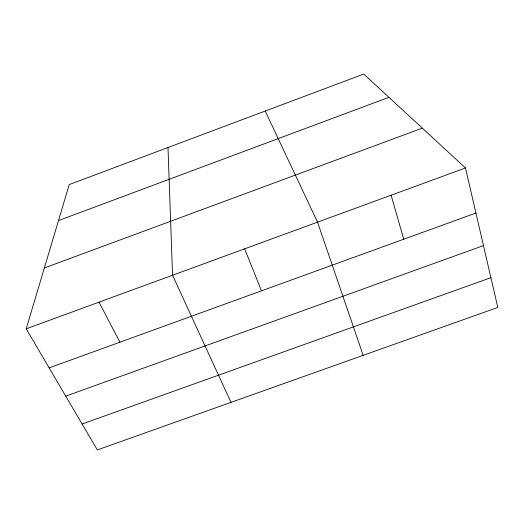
<?xml version="1.0" encoding="UTF-8"?>
<svg xmlns="http://www.w3.org/2000/svg" width="524" height="524" viewBox="0 0 524 524"><rect width="100%" height="100%" fill="white"/><g stroke="black" fill="none" stroke-linecap="round" stroke-linejoin="round"><path stroke-width="0.79" d="M26.2 328.823L69.227 184.579L363.735 74.074L465.476 167.981L497.8 307.444L97.326 449.926L26.2 328.823L465.476 167.981M58.485 220.578L388.932 97.333M44.35 267.98L422.311 128.138M49.138 367.874L475.916 213.039M65.742 396.144L483.469 245.605M82.111 424.021L490.903 277.674M98.997 302.165L119.917 342.198M265.203 111.042L317.524 222.15L363.165 355.344M230.999 402.373L172.547 275.238L168.001 147.519M244.669 248.828L261.489 290.833M391.12 195.203L403.735 239.226"/></g></svg>
